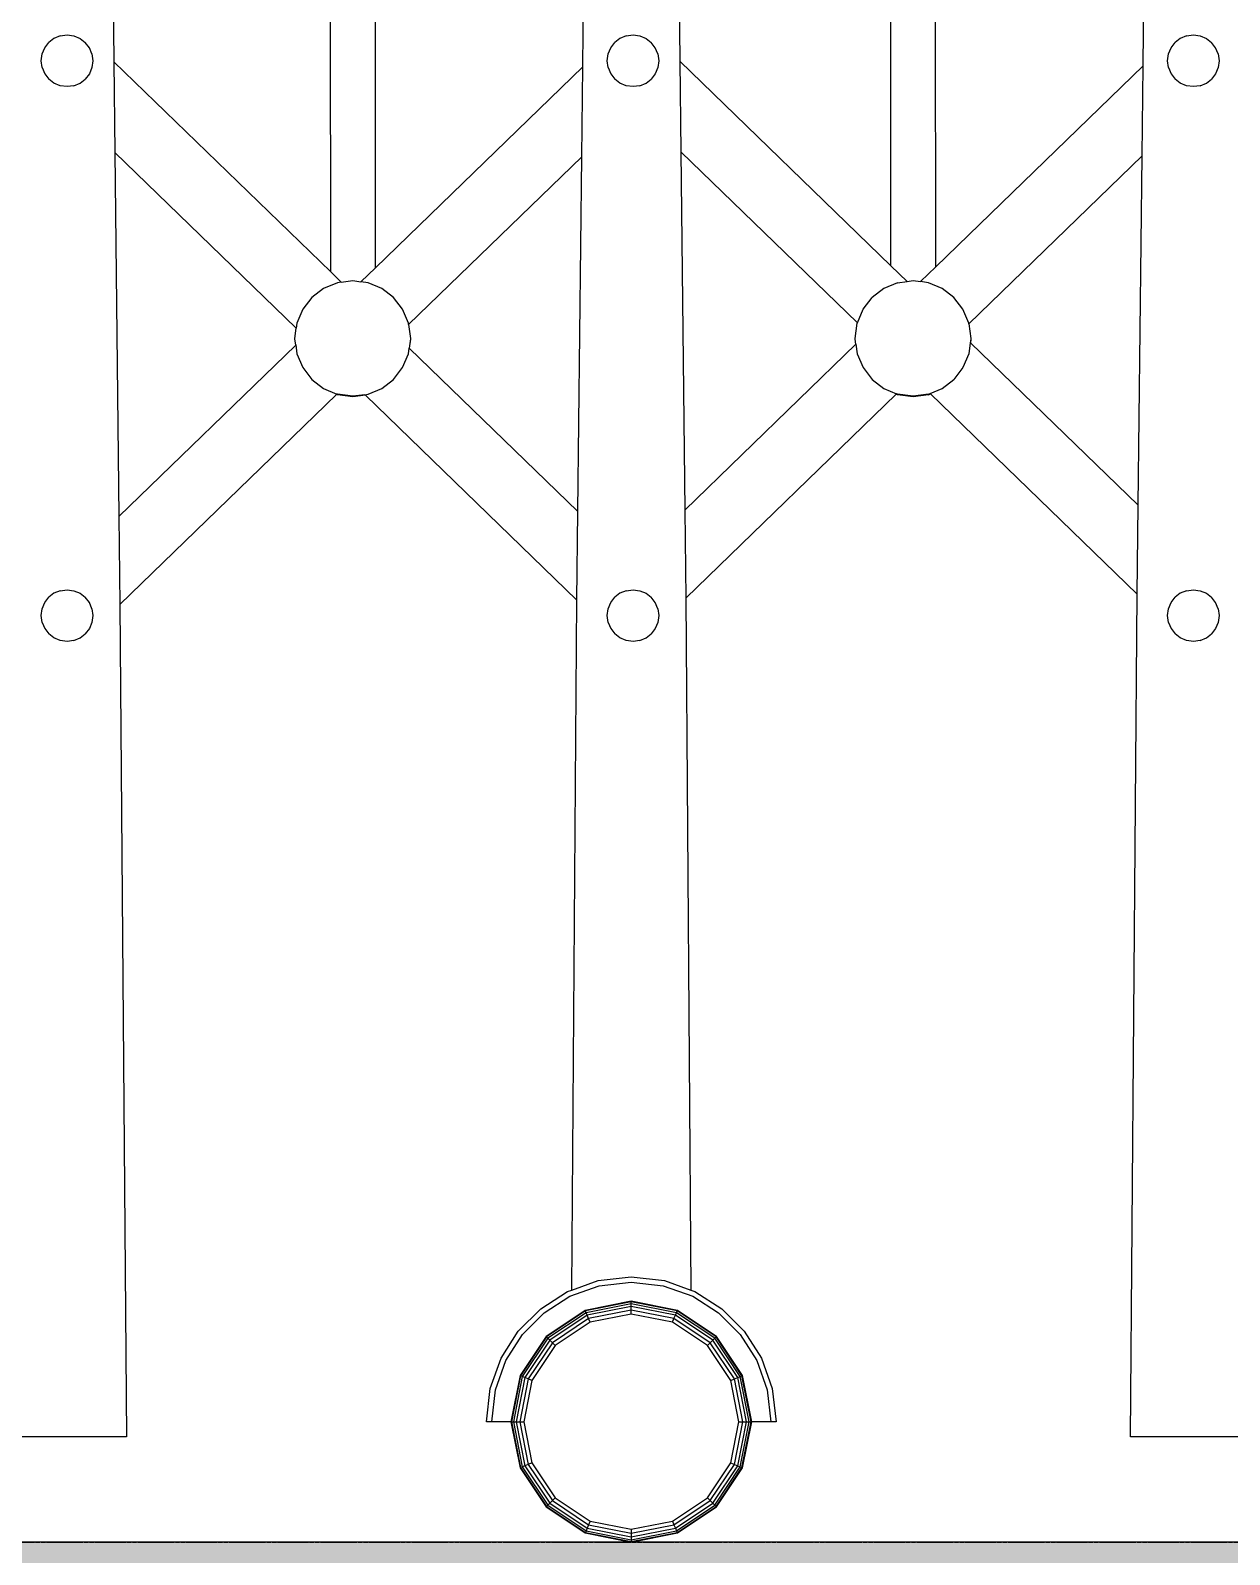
# Model space of a CAD drawing. Extents: x -202236 to 1002404, y -663931 to 1550022.
# Drawn here: x -68700 to -68142, y -351726 to -351017 of the extents above; entities that cross this region are included whole.
import ezdxf

# ---------------------------------------------------------------- set-up
doc = ezdxf.new("R2010")
doc.units = 0
doc.linetypes.add('DOTE', pattern=[2.42, 2, -0.2, 0.02, -0.2])
doc.layers.add('A-AXIS-DOTE', color=14, linetype='DOTE')
doc.layers.add('A-SFCE', color=30, linetype='Continuous')

# ---------------------------------------------------------------- blocks, each defined once
blk = doc.blocks.new('A$C4A4B1E4B')
at = {"color": 250}
for p, q in [((-2633.22, 610.1), (-2633.31, 916.42)), ((-2612.4, 609.62), (-2612.49, 916.75)), ((-2893.96, 607.26), (-2894.05, 913.68)), ((-2873.13, 609.21), (-2873.23, 913.91)), ((-2776.63, 702.75), (-2775.3, 819.02)), ((-2732.84, 819.95), (-2731.53, 705.36)), ((-2515.89, 703.17), (-2514.53, 821.83)), ((-2996.15, 814.72), (-2994.9, 705.07)), ((-3019.84, 717.12), (-3022.71, 715.9)), ((-3019.84, 717.12), (-3016.64, 717.55)), ((-3016.64, 717.55), (-3013.45, 717.12)), ((-3013.45, 717.12), (-3010.57, 715.9)), ((-2756.47, 717.12), (-2759.34, 715.9)), ((-2756.47, 717.12), (-2753.27, 717.55)), ((-2753.27, 717.55), (-2750.08, 717.12)), ((-2750.08, 717.12), (-2747.2, 715.9)), ((-2495.73, 717.12), (-2498.6, 715.9)), ((-2495.73, 717.12), (-2492.53, 717.55)), ((-2492.53, 717.55), (-2489.34, 717.12)), ((-2489.34, 717.12), (-2486.47, 715.9)), ((-3028.24, 708.71), (-3027.02, 711.59)), ((-3027.02, 711.59), (-3025.14, 714.02)), ((-3022.71, 715.9), (-3025.14, 714.02)), ((-3010.57, 715.9), (-3008.14, 714.02)), ((-3006.26, 711.59), (-3008.14, 714.02)), ((-3005.04, 708.71), (-3006.26, 711.59)), ((-2764.87, 708.71), (-2763.65, 711.59)), ((-2763.65, 711.59), (-2761.77, 714.02)), ((-2759.34, 715.9), (-2761.77, 714.02)), ((-2747.2, 715.9), (-2744.77, 714.02)), ((-2742.89, 711.59), (-2744.77, 714.02)), ((-2741.67, 708.71), (-2742.89, 711.59)), ((-2504.13, 708.71), (-2502.91, 711.59)), ((-2502.91, 711.59), (-2501.03, 714.02)), ((-2498.6, 715.9), (-2501.03, 714.02)), ((-2486.47, 715.9), (-2484.03, 714.02)), ((-2482.15, 711.59), (-2484.03, 714.02)), ((-2480.94, 708.71), (-2482.15, 711.59)), ((-3028.67, 705.52), (-3028.24, 708.71)), ((-3028.24, 702.32), (-3028.67, 705.52)), ((-3028.24, 702.32), (-3027.02, 699.45)), ((-3005.04, 702.32), (-3006.26, 699.45)), ((-3005.04, 708.71), (-3004.61, 705.52)), ((-3004.61, 705.52), (-3005.04, 702.32)), ((-2994.9, 705.07), (-2893.96, 607.26)), ((-2994.9, 705.07), (-2994.41, 662.86)), ((-2873.13, 609.21), (-2776.63, 702.75)), ((-2777.11, 660.88), (-2776.63, 702.75)), ((-2765.3, 705.52), (-2764.87, 708.71)), ((-2764.87, 702.32), (-2765.3, 705.52)), ((-2764.87, 702.32), (-2763.65, 699.45)), ((-2741.67, 702.32), (-2742.89, 699.45)), ((-2741.67, 708.71), (-2741.24, 705.52)), ((-2741.24, 705.52), (-2741.67, 702.32)), ((-2731.53, 705.36), (-2633.22, 610.1)), ((-2731.53, 705.36), (-2731.05, 663.15)), ((-2612.4, 609.62), (-2515.89, 703.17)), ((-2516.37, 661.3), (-2515.89, 703.17)), ((-2504.56, 705.52), (-2504.13, 708.71)), ((-2504.13, 702.32), (-2504.56, 705.52)), ((-2504.13, 702.32), (-2502.91, 699.45)), ((-2480.94, 702.32), (-2482.15, 699.45)), ((-2480.94, 708.71), (-2480.51, 705.52)), ((-2480.51, 705.52), (-2480.94, 702.32)), ((-3027.02, 699.45), (-3025.14, 697.02)), ((-3022.71, 695.14), (-3025.14, 697.02)), ((-3019.84, 693.92), (-3022.71, 695.14)), ((-3013.45, 693.92), (-3010.57, 695.14)), ((-3010.57, 695.14), (-3008.14, 697.02)), ((-3006.26, 699.45), (-3008.14, 697.02)), ((-2763.65, 699.45), (-2761.77, 697.02)), ((-2759.34, 695.14), (-2761.77, 697.02)), ((-2756.47, 693.92), (-2759.34, 695.14)), ((-2750.08, 693.92), (-2747.2, 695.14)), ((-2747.2, 695.14), (-2744.77, 697.02)), ((-2742.89, 699.45), (-2744.77, 697.02)), ((-2502.91, 699.45), (-2501.03, 697.02)), ((-2498.6, 695.14), (-2501.03, 697.02)), ((-2495.73, 693.92), (-2498.6, 695.14)), ((-2489.34, 693.92), (-2486.47, 695.14)), ((-2486.47, 695.14), (-2484.03, 697.02)), ((-2482.15, 699.45), (-2484.03, 697.02)), ((-3016.64, 693.49), (-3019.84, 693.92)), ((-3013.45, 693.92), (-3016.64, 693.49)), ((-2753.27, 693.49), (-2756.47, 693.92)), ((-2750.08, 693.92), (-2753.27, 693.49)), ((-2492.53, 693.49), (-2495.73, 693.92)), ((-2489.34, 693.92), (-2492.53, 693.49)), ((-2909.97, 581.04), (-2994.41, 662.86)), ((-2994.41, 662.86), (-2992.47, 493.53)), ((-2777.11, 660.88), (-2857.68, 582.79)), ((-2779, 495.86), (-2777.11, 660.88)), ((-2648.88, 583.53), (-2731.05, 663.15)), ((-2731.05, 663.15), (-2729.14, 496.47)), ((-2516.37, 661.3), (-2596.99, 583.15)), ((-2518.23, 498.67), (-2516.37, 661.3)), ((-2633.22, 610.1), (-2625.72, 602.84)), ((-2893.96, 607.26), (-2889.04, 602.49)), ((-2889.04, 602.49), (-2883.71, 603.21)), ((-2883.71, 603.21), (-2879.86, 602.69)), ((-2879.86, 602.69), (-2873.13, 609.21)), ((-2630.12, 602.24), (-2625.72, 602.84)), ((-2625.72, 602.84), (-2622.97, 603.21)), ((-2622.97, 603.21), (-2619.5, 602.74)), ((-2612.4, 609.62), (-2619.5, 602.74)), ((-2615.82, 602.24), (-2619.5, 602.74)), ((-2897.28, 599.53), (-2902.73, 595.32)), ((-2890.85, 602.24), (-2897.28, 599.53)), ((-2889.04, 602.49), (-2890.85, 602.24)), ((-2876.56, 602.24), (-2879.86, 602.69)), ((-2870.13, 599.53), (-2876.56, 602.24)), ((-2864.69, 595.32), (-2870.13, 599.53)), ((-2636.54, 599.53), (-2641.99, 595.32)), ((-2630.12, 602.24), (-2636.54, 599.53)), ((-2609.4, 599.53), (-2615.82, 602.24)), ((-2603.95, 595.32), (-2609.4, 599.53)), ((-2906.94, 589.88), (-2909.65, 583.45)), ((-2902.73, 595.32), (-2906.94, 589.88)), ((-2860.48, 589.88), (-2864.69, 595.32)), ((-2857.76, 583.45), (-2860.48, 589.88)), ((-2648.88, 583.53), (-2646.2, 589.88)), ((-2646.2, 589.88), (-2641.99, 595.32)), ((-2599.74, 589.88), (-2603.95, 595.32)), ((-2597.03, 583.45), (-2599.74, 589.88)), ((-2909.65, 583.45), (-2909.97, 581.04)), ((-2857.68, 582.79), (-2857.76, 583.45)), ((-2857.68, 582.79), (-2856.8, 576.3)), ((-2649.87, 576.3), (-2648.91, 583.45)), ((-2648.91, 583.45), (-2648.88, 583.53)), ((-2596.99, 583.15), (-2597.03, 583.45)), ((-2596.99, 583.15), (-2596.06, 576.3)), ((-2910.61, 576.3), (-2909.97, 581.04)), ((-2910.59, 576.15), (-2910.61, 576.3)), ((-2910.61, 575.99), (-2910.59, 576.15)), ((-2910.24, 573.24), (-2910.61, 575.99)), ((-2910.2, 573.27), (-2910.59, 576.15)), ((-2856.82, 576.15), (-2857.4, 571.84)), ((-2856.8, 575.99), (-2857.37, 571.8)), ((-2856.8, 576.3), (-2856.82, 576.15)), ((-2856.82, 576.15), (-2856.8, 575.99)), ((-2649.85, 576.15), (-2649.87, 576.3)), ((-2649.87, 575.99), (-2649.85, 576.15)), ((-2649.55, 573.61), (-2649.87, 575.99)), ((-2649.52, 573.64), (-2649.85, 576.15)), ((-2596.09, 576.15), (-2596.33, 574.35)), ((-2596.06, 575.99), (-2596.29, 574.31)), ((-2596.06, 576.3), (-2596.09, 576.15)), ((-2596.09, 576.15), (-2596.06, 575.99)), ((-2992.47, 493.53), (-2910.24, 573.24)), ((-2910.24, 573.24), (-2910.2, 573.27)), ((-2910.2, 573.27), (-2909.65, 569.15)), ((-2909.65, 569.15), (-2906.94, 562.73)), ((-2860.48, 562.73), (-2857.76, 569.15)), ((-2857.76, 569.15), (-2857.4, 571.84)), ((-2857.4, 571.84), (-2857.37, 571.8)), ((-2857.37, 571.8), (-2779, 495.86)), ((-2729.14, 496.47), (-2649.55, 573.61)), ((-2649.55, 573.61), (-2649.52, 573.64)), ((-2649.52, 573.64), (-2648.91, 569.15)), ((-2648.91, 569.15), (-2646.2, 562.73)), ((-2597.03, 569.15), (-2599.74, 562.73)), ((-2596.33, 574.35), (-2597.03, 569.15)), ((-2596.33, 574.35), (-2596.29, 574.31)), ((-2596.29, 574.31), (-2518.23, 498.67)), ((-2906.94, 562.73), (-2902.73, 557.28)), ((-2864.69, 557.28), (-2860.48, 562.73)), ((-2646.2, 562.73), (-2641.99, 557.28)), ((-2599.74, 562.73), (-2603.95, 557.28)), ((-2902.73, 557.28), (-2897.28, 553.07)), ((-2870.13, 553.07), (-2864.69, 557.28)), ((-2641.99, 557.28), (-2636.54, 553.07)), ((-2609.4, 553.07), (-2603.95, 557.28)), ((-2891.27, 550.22), (-2992, 452.58)), ((-2897.28, 553.07), (-2891.05, 550.44)), ((-2891.05, 550.44), (-2891.27, 550.22)), ((-2890.85, 550.05), (-2891.27, 550.22)), ((-2890.85, 550.36), (-2891.05, 550.44)), ((-2883.71, 549.4), (-2890.85, 550.36)), ((-2883.71, 549.09), (-2890.85, 550.05)), ((-2878.1, 550.15), (-2883.71, 549.4)), ((-2877.82, 549.88), (-2883.71, 549.09)), ((-2878.1, 550.15), (-2876.56, 550.36)), ((-2877.82, 549.88), (-2878.1, 550.15)), ((-2779.47, 454.58), (-2877.82, 549.88)), ((-2876.56, 550.36), (-2870.13, 553.07)), ((-2630.83, 550.35), (-2728.67, 455.52)), ((-2636.54, 553.07), (-2630.61, 550.57)), ((-2630.61, 550.57), (-2630.83, 550.35)), ((-2630.12, 550.05), (-2630.83, 550.35)), ((-2630.12, 550.36), (-2630.61, 550.57)), ((-2622.97, 549.4), (-2630.12, 550.36)), ((-2622.97, 549.09), (-2630.12, 550.05)), ((-2615.82, 550.36), (-2622.97, 549.4)), ((-2615.82, 550.05), (-2622.97, 549.09)), ((-2615.82, 550.36), (-2615, 550.7)), ((-2615.82, 550.05), (-2614.78, 550.49)), ((-2615, 550.7), (-2609.4, 553.07)), ((-2614.78, 550.49), (-2615, 550.7)), ((-2518.7, 457.39), (-2614.78, 550.49)), ((-2729.14, 496.47), (-2728.67, 455.52)), ((-2518.7, 457.39), (-2518.23, 498.67)), ((-2992.47, 493.53), (-2992, 452.58)), ((-2779.47, 454.58), (-2779, 495.86)), ((-3027.02, 453.43), (-3025.14, 455.87)), ((-3022.71, 457.75), (-3025.14, 455.87)), ((-3019.84, 458.96), (-3022.71, 457.75)), ((-3019.84, 458.96), (-3016.64, 459.39)), ((-3016.64, 459.39), (-3013.45, 458.96)), ((-3013.45, 458.96), (-3010.57, 457.75)), ((-3010.57, 457.75), (-3008.14, 455.87)), ((-3006.26, 453.43), (-3008.14, 455.87)), ((-2781.69, 133.58), (-2779.47, 454.58)), ((-2763.65, 453.43), (-2761.77, 455.87)), ((-2759.34, 457.75), (-2761.77, 455.87)), ((-2756.47, 458.96), (-2759.34, 457.75)), ((-2756.47, 458.96), (-2753.27, 459.39)), ((-2753.27, 459.39), (-2750.08, 458.96)), ((-2750.08, 458.96), (-2747.2, 457.75)), ((-2747.2, 457.75), (-2744.77, 455.87)), ((-2742.89, 453.43), (-2744.77, 455.87)), ((-2728.67, 455.52), (-2726.44, 133.58)), ((-2521.74, 65.33), (-2518.7, 457.39)), ((-2502.91, 453.43), (-2501.03, 455.87)), ((-2498.6, 457.75), (-2501.03, 455.87)), ((-2495.73, 458.96), (-2498.6, 457.75)), ((-2495.73, 458.96), (-2492.53, 459.39)), ((-2492.53, 459.39), (-2489.34, 458.96)), ((-2489.34, 458.96), (-2486.47, 457.75)), ((-2486.47, 457.75), (-2484.03, 455.87)), ((-2482.15, 453.43), (-2484.03, 455.87)), ((-3028.67, 447.36), (-3028.24, 450.56)), ((-3028.24, 444.17), (-3028.67, 447.36)), ((-3028.24, 450.56), (-3027.02, 453.43)), ((-3005.04, 450.56), (-3006.26, 453.43)), ((-3005.04, 450.56), (-3004.61, 447.36)), ((-3004.61, 447.36), (-3005.04, 444.17)), ((-2992, 452.58), (-2989.03, 65.33)), ((-2765.3, 447.36), (-2764.87, 450.56)), ((-2764.87, 444.17), (-2765.3, 447.36)), ((-2764.87, 450.56), (-2763.65, 453.43)), ((-2741.67, 450.56), (-2742.89, 453.43)), ((-2741.67, 450.56), (-2741.24, 447.36)), ((-2741.24, 447.36), (-2741.67, 444.17)), ((-2504.56, 447.36), (-2504.13, 450.56)), ((-2504.13, 444.17), (-2504.56, 447.36)), ((-2504.13, 450.56), (-2502.91, 453.43)), ((-2480.94, 450.56), (-2482.15, 453.43)), ((-2480.94, 450.56), (-2480.51, 447.36)), ((-2480.51, 447.36), (-2480.94, 444.17)), ((-3028.24, 444.17), (-3027.02, 441.3)), ((-3027.02, 441.3), (-3025.14, 438.86)), ((-3006.26, 441.3), (-3008.14, 438.86)), ((-3005.04, 444.17), (-3006.26, 441.3)), ((-2764.87, 444.17), (-2763.65, 441.3)), ((-2763.65, 441.3), (-2761.77, 438.86)), ((-2742.89, 441.3), (-2744.77, 438.86)), ((-2741.67, 444.17), (-2742.89, 441.3)), ((-2504.13, 444.17), (-2502.91, 441.3)), ((-2502.91, 441.3), (-2501.03, 438.86)), ((-2482.15, 441.3), (-2484.03, 438.86)), ((-2480.94, 444.17), (-2482.15, 441.3)), ((-3022.71, 436.98), (-3025.14, 438.86)), ((-3019.84, 435.77), (-3022.71, 436.98)), ((-3016.64, 435.34), (-3019.84, 435.77)), ((-3013.45, 435.77), (-3016.64, 435.34)), ((-3013.45, 435.77), (-3010.57, 436.98)), ((-3010.57, 436.98), (-3008.14, 438.86)), ((-2759.34, 436.98), (-2761.77, 438.86)), ((-2756.47, 435.77), (-2759.34, 436.98)), ((-2753.27, 435.34), (-2756.47, 435.77)), ((-2750.08, 435.77), (-2753.27, 435.34)), ((-2750.08, 435.77), (-2747.2, 436.98)), ((-2747.2, 436.98), (-2744.77, 438.86)), ((-2498.6, 436.98), (-2501.03, 438.86)), ((-2495.73, 435.77), (-2498.6, 436.98)), ((-2492.53, 435.34), (-2495.73, 435.77)), ((-2489.34, 435.77), (-2492.53, 435.34)), ((-2489.34, 435.77), (-2486.47, 436.98)), ((-2486.47, 436.98), (-2484.03, 438.86)), ((-2782.62, 130.65), (-2768.95, 135.55)), ((-2781.69, 133.58), (-2769.51, 137.94)), ((-2769.51, 137.94), (-2754.06, 139.72)), ((-2768.95, 135.55), (-2754.06, 137.26)), ((-2754.06, 139.72), (-2738.62, 137.94)), ((-2754.06, 137.26), (-2739.18, 135.55)), ((-2739.18, 135.55), (-2725.51, 130.65)), ((-2738.62, 137.94), (-2726.44, 133.58)), ((-2796.21, 124.9), (-2783.69, 132.87)), ((-2794.68, 122.98), (-2782.62, 130.65)), ((-2783.69, 132.87), (-2781.69, 133.58)), ((-2754.06, 128.36), (-2775.51, 124.09)), ((-2754.06, 128.06), (-2775.4, 123.82)), ((-2732.62, 124.09), (-2754.06, 128.36)), ((-2754.06, 128.06), (-2754.06, 128.36)), ((-2732.73, 123.82), (-2754.06, 128.06)), ((-2754.06, 127.21), (-2754.06, 128.06)), ((-2726.44, 133.58), (-2724.44, 132.87)), ((-2725.51, 130.65), (-2713.45, 122.98)), ((-2724.44, 132.87), (-2711.92, 124.9)), ((-2806.65, 114.46), (-2796.21, 124.9)), ((-2804.74, 112.92), (-2794.68, 122.98)), ((-2775.51, 124.09), (-2793.69, 111.94)), ((-2775.4, 123.82), (-2793.48, 111.74)), ((-2775.07, 123.04), (-2792.88, 111.13)), ((-2774.57, 121.81), (-2791.95, 110.2)), ((-2775.4, 123.82), (-2775.51, 124.09)), ((-2775.07, 123.04), (-2775.4, 123.82)), ((-2754.06, 127.21), (-2775.07, 123.04)), ((-2774.57, 121.81), (-2775.07, 123.04)), ((-2754.06, 125.89), (-2774.57, 121.81)), ((-2773.93, 120.27), (-2774.57, 121.81)), ((-2754.06, 124.23), (-2773.93, 120.27)), ((-2754.06, 122.38), (-2773.22, 118.57)), ((-2733.06, 123.04), (-2754.06, 127.21)), ((-2754.06, 125.89), (-2754.06, 127.21)), ((-2733.56, 121.81), (-2754.06, 125.89)), ((-2754.06, 124.23), (-2754.06, 125.89)), ((-2734.2, 120.27), (-2754.06, 124.23)), ((-2754.06, 122.38), (-2754.06, 124.23)), ((-2734.91, 118.57), (-2754.06, 122.38)), ((-2734.2, 120.27), (-2733.56, 121.81)), ((-2733.56, 121.81), (-2733.06, 123.04)), ((-2716.18, 110.2), (-2733.56, 121.81)), ((-2733.06, 123.04), (-2732.73, 123.82)), ((-2715.25, 111.13), (-2733.06, 123.04)), ((-2732.73, 123.82), (-2732.62, 124.09)), ((-2714.65, 111.74), (-2732.73, 123.82)), ((-2714.44, 111.94), (-2732.62, 124.09)), ((-2713.45, 122.98), (-2703.39, 112.92)), ((-2711.92, 124.9), (-2701.48, 114.46)), ((-2814.61, 101.95), (-2806.65, 114.46)), ((-2773.93, 120.27), (-2790.77, 109.02)), ((-2773.22, 118.57), (-2789.46, 107.72)), ((-2773.22, 118.57), (-2773.93, 120.27)), ((-2734.91, 118.57), (-2734.2, 120.27)), ((-2718.67, 107.72), (-2734.91, 118.57)), ((-2717.36, 109.02), (-2734.2, 120.27)), ((-2701.48, 114.46), (-2693.51, 101.95)), ((-2812.41, 100.85), (-2804.74, 112.92)), ((-2793.69, 111.94), (-2805.84, 93.76)), ((-2793.48, 111.74), (-2805.57, 93.65)), ((-2792.88, 111.13), (-2804.78, 93.33)), ((-2791.95, 110.2), (-2803.56, 92.82)), ((-2790.77, 109.02), (-2802.02, 92.18)), ((-2789.46, 107.72), (-2800.32, 91.47)), ((-2793.48, 111.74), (-2793.69, 111.94)), ((-2792.88, 111.13), (-2793.48, 111.74)), ((-2791.95, 110.2), (-2792.88, 111.13)), ((-2790.77, 109.02), (-2791.95, 110.2)), ((-2789.46, 107.72), (-2790.77, 109.02)), ((-2718.67, 107.72), (-2717.36, 109.02)), ((-2707.81, 91.47), (-2718.67, 107.72)), ((-2717.36, 109.02), (-2716.18, 110.2)), ((-2706.11, 92.18), (-2717.36, 109.02)), ((-2716.18, 110.2), (-2715.25, 111.13)), ((-2704.57, 92.82), (-2716.18, 110.2)), ((-2715.25, 111.13), (-2714.65, 111.74)), ((-2703.35, 93.33), (-2715.25, 111.13)), ((-2714.65, 111.74), (-2714.44, 111.94)), ((-2702.56, 93.65), (-2714.65, 111.74)), ((-2702.29, 93.76), (-2714.44, 111.94)), ((-2703.39, 112.92), (-2695.72, 100.85)), ((-2819.69, 87.76), (-2814.61, 101.95)), ((-2817.29, 87.18), (-2812.41, 100.85)), ((-2695.72, 100.85), (-2690.83, 87.18)), ((-2693.51, 101.95), (-2688.44, 87.76)), ((-2805.84, 93.76), (-2810.1, 72.32)), ((-2805.57, 93.65), (-2809.81, 72.32)), ((-2804.78, 93.33), (-2808.96, 72.32)), ((-2803.56, 92.82), (-2807.64, 72.32)), ((-2805.57, 93.65), (-2805.84, 93.76)), ((-2804.78, 93.33), (-2805.57, 93.65)), ((-2803.56, 92.82), (-2804.78, 93.33)), ((-2802.02, 92.18), (-2803.56, 92.82)), ((-2706.11, 92.18), (-2704.57, 92.82)), ((-2704.57, 92.82), (-2703.35, 93.33)), ((-2700.49, 72.32), (-2704.57, 92.82)), ((-2703.35, 93.33), (-2702.56, 93.65)), ((-2699.17, 72.32), (-2703.35, 93.33)), ((-2702.56, 93.65), (-2702.29, 93.76)), ((-2698.32, 72.32), (-2702.56, 93.65)), ((-2698.03, 72.32), (-2702.29, 93.76)), ((-2821.47, 72.32), (-2819.69, 87.76)), ((-2819.01, 72.32), (-2817.29, 87.18)), ((-2802.02, 92.18), (-2805.97, 72.32)), ((-2800.32, 91.47), (-2804.13, 72.32)), ((-2800.32, 91.47), (-2802.02, 92.18)), ((-2707.81, 91.47), (-2706.11, 92.18)), ((-2704, 72.32), (-2707.81, 91.47)), ((-2702.16, 72.32), (-2706.11, 92.18)), ((-2690.83, 87.18), (-2689.12, 72.32)), ((-2688.44, 87.76), (-2686.66, 72.32)), ((-2819.01, 72.32), (-2821.47, 72.32)), ((-2810.1, 72.32), (-2819.01, 72.32)), ((-2810.1, 72.32), (-2805.84, 50.87)), ((-2810.1, 72.32), (-2809.81, 72.32)), ((-2809.81, 72.32), (-2805.57, 50.98)), ((-2809.81, 72.32), (-2808.96, 72.32)), ((-2808.96, 72.32), (-2804.78, 51.31)), ((-2808.96, 72.32), (-2807.64, 72.32)), ((-2807.64, 72.32), (-2803.56, 51.81)), ((-2807.64, 72.32), (-2805.97, 72.32)), ((-2805.97, 72.32), (-2802.02, 52.45)), ((-2805.97, 72.32), (-2804.13, 72.32)), ((-2804.13, 72.32), (-2800.32, 53.16)), ((-2707.81, 53.16), (-2704, 72.32)), ((-2706.11, 52.45), (-2702.16, 72.32)), ((-2704.57, 51.81), (-2700.49, 72.32)), ((-2704, 72.32), (-2702.16, 72.32)), ((-2703.35, 51.31), (-2699.17, 72.32)), ((-2702.56, 50.98), (-2698.32, 72.32)), ((-2702.29, 50.87), (-2698.03, 72.32)), ((-2702.16, 72.32), (-2700.49, 72.32)), ((-2700.49, 72.32), (-2699.17, 72.32)), ((-2699.17, 72.32), (-2698.32, 72.32)), ((-2698.32, 72.32), (-2698.03, 72.32)), ((-2689.12, 72.32), (-2698.03, 72.32)), ((-2686.66, 72.32), (-2689.12, 72.32)), ((-2989.03, 65.33), (-3045.84, 65.33)), ((-2464.92, 65.33), (-2521.74, 65.33)), ((-2805.57, 50.98), (-2805.84, 50.87)), ((-2805.84, 50.87), (-2793.69, 32.69)), ((-2804.78, 51.31), (-2805.57, 50.98)), ((-2805.57, 50.98), (-2793.48, 32.9)), ((-2803.56, 51.81), (-2804.78, 51.31)), ((-2804.78, 51.31), (-2792.88, 33.5)), ((-2802.02, 52.45), (-2803.56, 51.81)), ((-2803.56, 51.81), (-2791.95, 34.43)), ((-2800.32, 53.16), (-2802.02, 52.45)), ((-2802.02, 52.45), (-2790.77, 35.61)), ((-2800.32, 53.16), (-2789.46, 36.92)), ((-2718.67, 36.92), (-2707.81, 53.16)), ((-2717.36, 35.61), (-2706.11, 52.45)), ((-2716.18, 34.43), (-2704.57, 51.81)), ((-2715.25, 33.5), (-2703.35, 51.31)), ((-2714.65, 32.9), (-2702.56, 50.98)), ((-2714.44, 32.69), (-2702.29, 50.87)), ((-2707.81, 53.16), (-2706.11, 52.45)), ((-2706.11, 52.45), (-2704.57, 51.81)), ((-2704.57, 51.81), (-2703.35, 51.31)), ((-2703.35, 51.31), (-2702.56, 50.98)), ((-2702.56, 50.98), (-2702.29, 50.87)), ((-2790.77, 35.61), (-2791.95, 34.43)), ((-2789.46, 36.92), (-2790.77, 35.61)), ((-2790.77, 35.61), (-2773.93, 24.36)), ((-2789.46, 36.92), (-2773.22, 26.07)), ((-2734.91, 26.07), (-2718.67, 36.92)), ((-2734.2, 24.36), (-2717.36, 35.61)), ((-2718.67, 36.92), (-2717.36, 35.61)), ((-2717.36, 35.61), (-2716.18, 34.43)), ((-2793.48, 32.9), (-2793.69, 32.69)), ((-2793.69, 32.69), (-2775.51, 20.54)), ((-2792.88, 33.5), (-2793.48, 32.9)), ((-2793.48, 32.9), (-2775.4, 20.81)), ((-2791.95, 34.43), (-2792.88, 33.5)), ((-2792.88, 33.5), (-2775.07, 21.6)), ((-2791.95, 34.43), (-2774.57, 22.82)), ((-2733.56, 22.82), (-2716.18, 34.43)), ((-2733.06, 21.6), (-2715.25, 33.5)), ((-2732.73, 20.81), (-2714.65, 32.9)), ((-2732.62, 20.54), (-2714.44, 32.69)), ((-2716.18, 34.43), (-2715.25, 33.5)), ((-2715.25, 33.5), (-2714.65, 32.9)), ((-2714.65, 32.9), (-2714.44, 32.69)), ((-2775.07, 21.6), (-2775.4, 20.81)), ((-2774.57, 22.82), (-2775.07, 21.6)), ((-2775.07, 21.6), (-2754.06, 17.42)), ((-2773.93, 24.36), (-2774.57, 22.82)), ((-2774.57, 22.82), (-2754.06, 18.74)), ((-2773.22, 26.07), (-2773.93, 24.36)), ((-2773.93, 24.36), (-2754.06, 20.41)), ((-2773.22, 26.07), (-2754.06, 22.26)), ((-2754.06, 22.26), (-2734.91, 26.07)), ((-2754.06, 20.41), (-2734.2, 24.36)), ((-2754.06, 18.74), (-2733.56, 22.82)), ((-2754.06, 22.26), (-2754.06, 20.41)), ((-2754.06, 17.42), (-2733.06, 21.6)), ((-2734.91, 26.07), (-2734.2, 24.36)), ((-2734.2, 24.36), (-2733.56, 22.82)), ((-2733.56, 22.82), (-2733.06, 21.6)), ((-2733.06, 21.6), (-2732.73, 20.81)), ((-2775.4, 20.81), (-2775.51, 20.54)), ((-2775.51, 20.54), (-2754.06, 16.28)), ((-2775.4, 20.81), (-2754.06, 16.57)), ((-2754.06, 16.57), (-2732.73, 20.81)), ((-2754.06, 16.28), (-2732.62, 20.54)), ((-2754.06, 20.41), (-2754.06, 18.74)), ((-2754.06, 18.74), (-2754.06, 17.42)), ((-2754.06, 17.42), (-2754.06, 16.57)), ((-2754.06, 16.57), (-2754.06, 16.28)), ((-2732.73, 20.81), (-2732.62, 20.54))]:
    blk.add_line(p, q, dxfattribs=at)

msp = doc.modelspace()

# ---------------------------------------------------------------- hatches: boundary and pattern name
h = msp.add_hatch()
h.set_pattern_fill('混凝土', color=8, scale=15, angle=-21.69758, style=0, double=1)
h.set_pattern_definition([(50, (-68561.18, -351851.65), (107.589, -9.4128), [11.25, -123.75]), (355, (-68561.18, -351851.65), (-20.8127, 112.8288), [9, -99]), (100.4514, (-68552.21, -351852.44), (86.7764, 103.4159), [9.561, -105.1713]), (46.1842, (-68561.18, -351821.65), (160.0862, -24.8279), [16.875, -185.625]), (96.6356, (-68547.84, -351823.72), (140.1994, 146.1177), [14.3415, -157.757]), (351.1842, (-68561.18, -351821.65), (140.1993, 146.1178), [13.5, -148.5]), (21, (-68546.18, -351829.15), (89.53606, -60.39283), [11.25, -123.75]), (326, (-68546.18, -351829.15), (36.4973, 108.7725), [9, -99]), (71.4514, (-68538.72, -351834.18), (126.0334, 48.3796), [9.561, -105.1713]), (37.5, (-68561.177, -351851.65), (1.82398, 49.93408), [0, -97.8, 0, -100.5, 0, -99.375]), (7.5, (-68561.18, -351851.65), (39.46043, 59.16176), [0, -57.3, 0, -95.55, 0, -37.875]), (327.5, (-68594.627, -351851.65), (80.07337, -3.38323), [0, -37.5, 0, -117, 0, -155.25]), (317.5, (-68609.63, -351851.65), (87.47793, 15.01575), [0, -48.75, 0, -77.7, 0, -110.25])])
h.paths.add_polyline_path([(-55555.67, -351920.63), (-55555.67, -351720.63), (-70458.23, -351720.63), (-70458.23, -351920.63)])

# ---------------------------------------------------------------- linework, layer by layer
at = {"layer": 'A-AXIS-DOTE'}
msp.add_line((-75697.43, -351720.63), (-50656.43, -351720.63), dxfattribs=at)
at = {"layer": 'A-SFCE'}
msp.add_lwpolyline([(-55555.67, -351720.63), (-70458.23, -351720.63)], dxfattribs=at)

# ---------------------------------------------------------------- block references
msp.add_blockref('A$C4A4B1E4B', (-65666.19, -351736.91))

doc.saveas('drawing.dxf')
